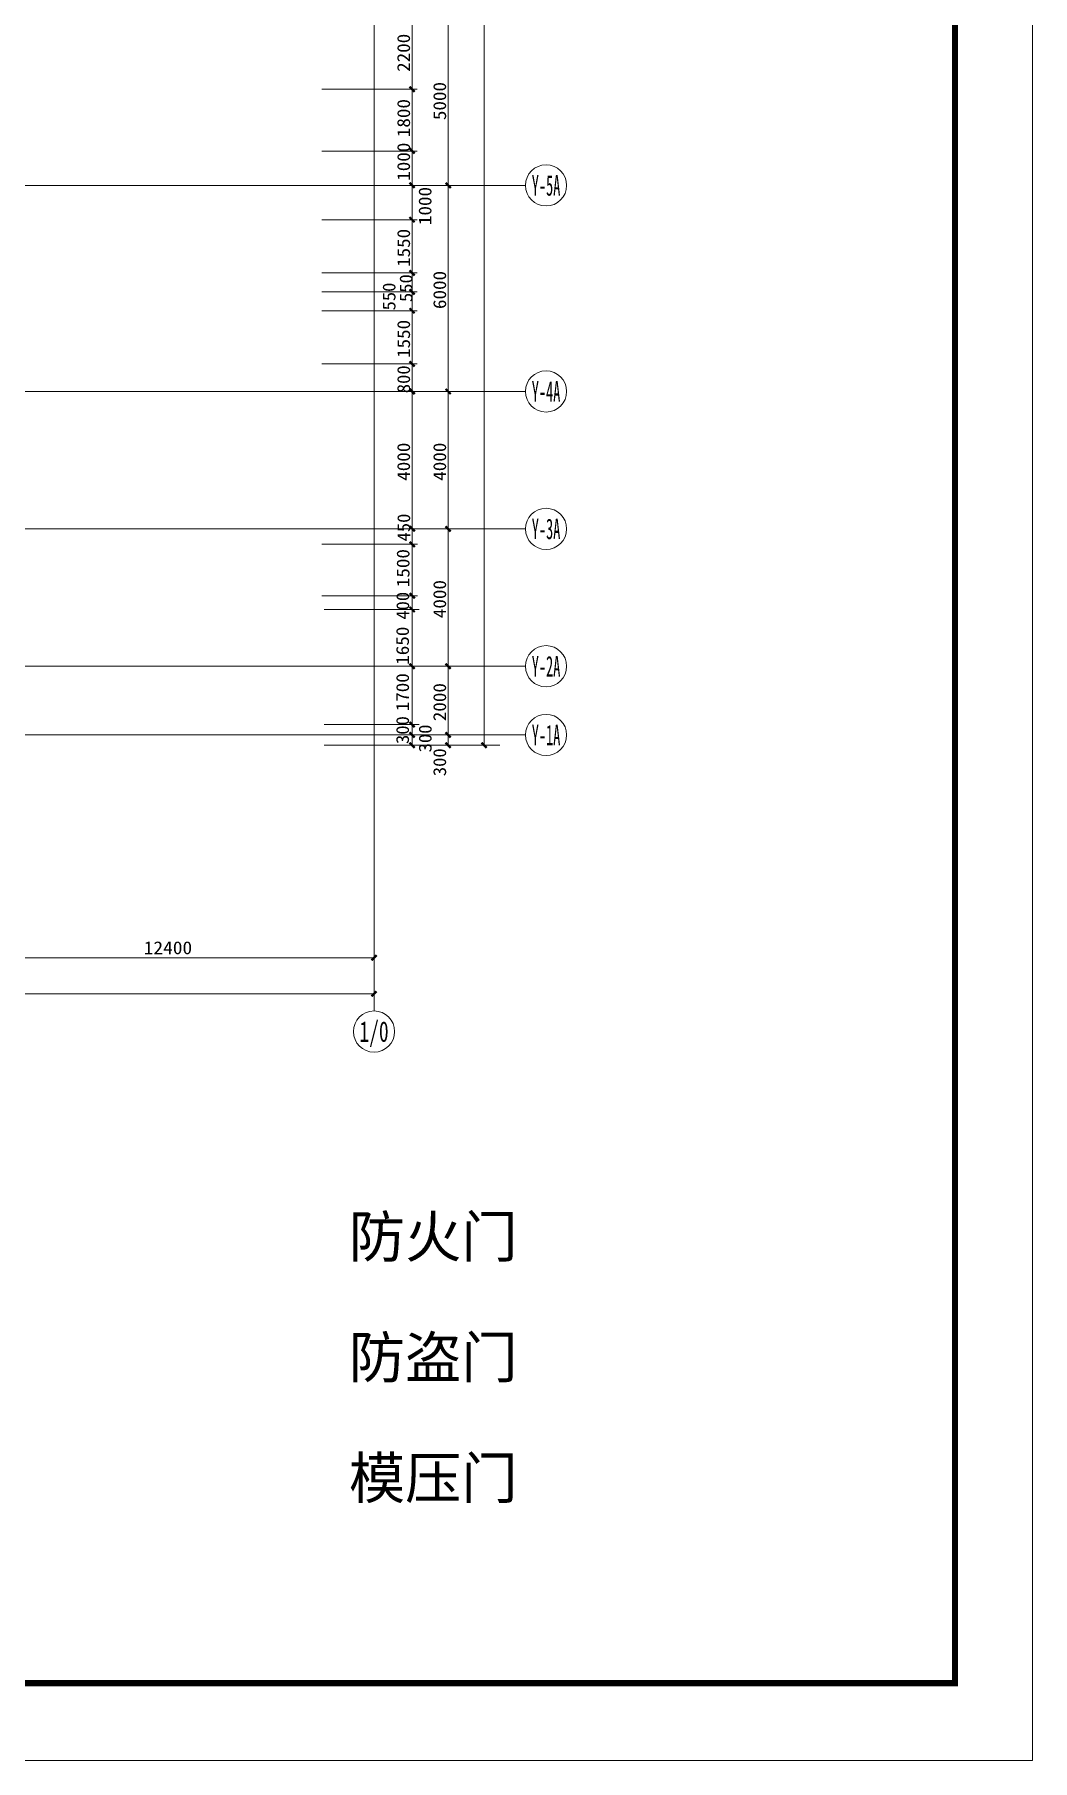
# Model space of a CAD drawing. Extents: x -307567 to 704339, y -10277 to 165507.
# Drawn here: x -16913 to 12141, y -10277 to 39973 of the extents above; entities that cross this region are included whole.
import ezdxf
from ezdxf.enums import TextEntityAlignment as Align

# ---------------------------------------------------------------- set-up
doc = ezdxf.new("R2010")
doc.units = 0
doc.header["$MEASUREMENT"] = 0
doc.layers.add('AXIS', color=7, linetype='CONTINUOUS', lineweight=5)
doc.layers.add('我的', color=255, linetype='CONTINUOUS', lineweight=0)
doc.styles.get("Standard").update_dxf_attribs({"font": 'txt', "height": 3})

msp = doc.modelspace()

# ---------------------------------------------------------------- linework, layer by layer
at = {"layer": 'AXIS', "color": 0}
msp.add_lwpolyline([(12140.50649, 165506.4863), (-118119.60116, 165506.4863), (-118119.60116, -10277.04998), (12140.50649, -10277.04998)], close=True, dxfattribs=at)
at = {"layer": 'AXIS', "color": 0, "const_width": 180.29081}
msp.add_lwpolyline([(9886.87141, 163252.85122), (-115865.96608, 163252.85122), (-115865.96608, -8023.4149), (9886.87141, -8023.4149)], close=True, dxfattribs=at)
at = {"layer": '我的', "color": 0}
for p, q in [((-3820.97666, 19280.56836), (-3820.97666, 142429.96177)), ((-7028.41912, 14141.83177), (-7028.41912, 99323.43291)), ((-5920.96616, 29580.51648), (-5920.96616, 45580.43838)), ((-5920.96616, 34580.49186), (-5920.96616, 45580.43838)), ((-4870.97141, 35580.48533), (-4870.97141, 40580.46186)), ((-8544.78117, 38380.47438), (-5770.96691, 38380.47438)), ((-6183.79444, 38380.47438), (-5770.96691, 38380.47438)), ((-6183.79444, 38380.47438), (-5770.96691, 38380.47438)), ((-8544.78117, 36580.48338), (-5770.96691, 36580.48338)), ((-6183.79444, 36580.48338), (-5770.96691, 36580.48338)), ((-6183.79444, 36580.48338), (-5770.96691, 36580.48338)), ((-5920.96616, 35580.48533), (-79811.30716, 35580.48533)), ((-6183.79444, 35580.48533), (-5770.96691, 35580.48533)), ((-6183.79444, 35580.48533), (-5770.96691, 35580.48533)), ((-2620.98266, 35580.48533), (-5920.96616, 35580.48533)), ((-4870.97141, 29580.51648), (-4870.97141, 35580.48533)), ((-8544.78117, 34580.49186), (-5770.96691, 34580.49186)), ((-6183.79444, 34580.49186), (-5770.96691, 34580.49186)), ((-5920.96616, 33030.49808), (-5920.96616, 34580.49186)), ((-8544.78117, 33030.49808), (-5770.96691, 33030.49808)), ((-6183.79444, 33030.49808), (-5770.96691, 33030.49808)), ((-5920.96616, 32480.50236), (-5920.96616, 33030.49808)), ((-8544.78117, 32480.50236), (-5770.96691, 32480.50236)), ((-6183.79444, 32480.50236), (-5770.96691, 32480.50236)), ((-5920.96616, 31930.50549), (-5920.96616, 32480.50236)), ((-8544.78117, 31930.50549), (-5770.96691, 31930.50549)), ((-6183.79444, 31930.50549), (-5770.96691, 31930.50549)), ((-5920.96616, 30380.51286), (-5920.96616, 31930.50549)), ((-8544.78117, 30380.51286), (-5770.96691, 30380.51286)), ((-6183.79444, 30380.51286), (-5770.96691, 30380.51286)), ((-5920.96616, 29580.51648), (-5920.96616, 30380.51286)), ((-5920.96616, 29580.51648), (-79811.30716, 29580.51648)), ((-6183.79444, 29580.51648), (-5770.96691, 29580.51648)), ((-2620.98266, 29580.51648), (-5920.96616, 29580.51648)), ((-5920.96616, 25580.53686), (-5920.96616, 29580.51648)), ((-4870.97141, 25580.53686), (-4870.97141, 29580.51648)), ((-5920.96616, 25580.53686), (-79811.30716, 25580.53686)), ((-5920.96616, 25580.53686), (-79811.30716, 25580.53686)), ((-5920.96616, 25580.53686), (-79811.30716, 25580.53686)), ((-5920.96616, 25580.53686), (-79811.30716, 25580.53686)), ((-8544.78117, 25130.53911), (-5770.96691, 25130.53911)), ((-5766.60902, 25580.53686), (-6183.79444, 25580.53686)), ((-5766.60902, 25130.53911), (-6183.79444, 25130.53911)), ((-2620.98266, 25580.53686), (-5920.96616, 25580.53686)), ((-2620.98266, 25580.53686), (-5920.96616, 25580.53686)), ((-5920.96616, 21580.55667), (-5920.96616, 25580.53686)), ((-5916.60827, 25130.53911), (-5916.60827, 25580.53686)), ((-5916.60827, 23430.54723), (-5916.60827, 25130.53911)), ((-4870.97141, 21580.55667), (-4870.97141, 25580.53686)), ((-8544.78117, 23630.54661), (-5770.96691, 23630.54661)), ((-5766.60902, 23630.54661), (-6183.79444, 23630.54661)), ((-5916.60827, 23230.54785), (-5916.60827, 23630.54661)), ((-8484.50315, 23235.11402), (-5710.68889, 23235.11402)), ((-5766.60902, 23230.54785), (-6183.79444, 23230.54785)), ((-5920.96616, 21580.55667), (-79811.30716, 21580.55667)), ((-5920.96616, 21580.55667), (-79811.30716, 21580.55667)), ((-2620.98266, 21580.55667), (-5920.96616, 21580.55667)), ((-5920.96616, 19580.56686), (-5920.96616, 21580.55667)), ((-4870.97141, 19580.56686), (-4870.97141, 21580.55667)), ((-8484.50315, 19880.13163), (-5710.68889, 19880.13163)), ((-5766.60902, 19880.56536), (-6183.79444, 19880.56536)), ((-5920.96616, 19580.56686), (-44129.21018, 19580.56686)), ((-8484.50315, 19280.13463), (-5710.68889, 19280.13463)), ((-6370.89067, 19280.56836), (-3370.90567, 19280.56836)), ((-5766.60902, 19580.56686), (-6183.79444, 19580.56686)), ((-5766.60902, 19280.56836), (-6183.79444, 19280.56836)), ((-2620.98266, 19580.56686), (-5920.96616, 19580.56686)), ((-5920.89292, 19580.56686), (-5920.89292, 19280.56836)), ((-5920.89292, 19580.56686), (-5920.89292, 19280.56836)), ((-4870.89817, 19580.56686), (-4870.89817, 19280.56836)), ((-7028.41912, 11545.59803), (-7028.41912, 14141.83177)), ((-7028.3825, 13110.83755), (-7028.3825, 14346.18789)), ((-19028.35912, 13091.83702), (-7028.41912, 13091.83702)), ((-68777.57327, 12041.84227), (-7028.41912, 12041.84227))]:
    msp.add_line(p, q, dxfattribs=at)
at = {"layer": '我的', "color": 0, "const_width": 67.49966}
for points in [[(-5995.96579, 38455.47401), (-5845.96654, 38305.47476)], [(-5995.96579, 38455.47401), (-5845.96654, 38305.47476)], [(-5995.96579, 36655.48301), (-5845.96654, 36505.48376)], [(-5995.96579, 36655.48301), (-5845.96654, 36505.48376)], [(-5995.96579, 35655.48496), (-5845.96654, 35505.48571)], [(-5995.96579, 35655.48496), (-5845.96654, 35505.48571)], [(-4945.97104, 35655.48496), (-4795.97179, 35505.48571)], [(-5995.96579, 34655.49148), (-5845.96654, 34505.49223)], [(-5995.96579, 33105.49771), (-5845.96654, 32955.49846)], [(-5995.96579, 32555.50198), (-5845.96654, 32405.50273)], [(-5995.96579, 32005.50512), (-5845.96654, 31855.50587)], [(-5995.96579, 30455.51248), (-5845.96654, 30305.51323)], [(-5995.96579, 29655.5161), (-5845.96654, 29505.51685)], [(-5991.6079, 29655.5161), (-5841.60865, 29505.51685)], [(-4945.97104, 29655.5161), (-4795.97179, 29505.51685)], [(-5991.6079, 25655.53648), (-5841.60865, 25505.53723)], [(-4945.97104, 25655.53648), (-4795.97179, 25505.53723)], [(-5991.6079, 25205.53873), (-5841.60865, 25055.53948)], [(-5991.6079, 23705.54623), (-5841.60865, 23555.54698)], [(-5991.6079, 23305.54747), (-5841.60865, 23155.54822)], [(-5995.96579, 21655.55629), (-5845.96654, 21505.55704)], [(-5995.96579, 21655.55629), (-5845.96654, 21505.55704)], [(-4945.97104, 21655.55629), (-4795.97179, 21505.55704)], [(-5995.96579, 19655.56648), (-5845.96654, 19505.56723)], [(-5995.96579, 19655.56648), (-5845.96654, 19505.56723)], [(-5994.31785, 19956.24075), (-5844.3186, 19806.2415)], [(-4945.97104, 19655.56648), (-4795.97179, 19505.56723)], [(-5995.89254, 19355.56798), (-5845.89329, 19205.56873)], [(-5995.89254, 19355.56798), (-5845.89329, 19205.56873)], [(-4945.89779, 19355.56798), (-4795.89854, 19205.56873)], [(-3895.97629, 19355.56798), (-3745.97704, 19205.56873)], [(-7103.41875, 13016.83739), (-6953.4195, 13166.83664)], [(-7103.41875, 11966.84264), (-6953.4195, 12116.84189)]]:
    msp.add_lwpolyline(points, dxfattribs=at)
at = {"layer": '我的', "color": 0}
for centre in [(-2020.98566, 35580.48533), (-2020.98566, 29580.51648), (-2020.98566, 25580.53686), (-2020.98566, 25580.53686), (-2020.98566, 21580.55667), (-2020.98566, 19580.56686), (-7028.41912, 10945.60103)]:
    msp.add_circle(centre, 599.997, dxfattribs=at)

# ---------------------------------------------------------------- texts
at = {"layer": 'AXIS', "color": 0, "char_height": 1200, "width": 8327.3438066, "attachment_point": 1}
for s, insert in [('{\\fSimHei|b0|i0|c134|p2;\\C5;防火门}', (-7761.70497, 5574.96107)), ('{\\fSimHei|b0|i0|c134|p2;\\C5;防盗门}', (-7761.70497, 2060.85944)), ('{\\fSimHei|b0|i0|c134|p2;\\C5;模压门}', (-7761.70497, -1453.24219))]:
    msp.add_mtext(s, dxfattribs=dict(at, insert=insert))
at = {"layer": '我的', "color": 0}
for s, width, p, p2 in [('2200', 0.887999, (-5980.98783, 38884.47196), (-5980.98783, 39994.46549)), ('5000', 0.934736, (-4930.99308, 37480.47888), (-4930.99308, 38590.47242)), ('1800', 0.986666, (-5980.98783, 36984.48069), (-5980.98783, 38094.47423)), ('1000', 1.044705, (-5980.98783, 35714.48582), (-5980.98783, 36824.47936)), ('1000', 1.044707, (-5357.44359, 34424.49136), (-5357.44359, 35534.48718)), ('1550', 0.934736, (-5980.98783, 33205.50026), (-5980.98783, 34315.49379)), ('550', 0.864, (-6405.31433, 31939.50508), (-6405.31433, 32749.50126)), ('550', 0.863999, (-5910.96865, 32184.26208), (-5910.96865, 32994.25711)), ('6000', 0.934737, (-4930.99308, 31980.50448), (-4930.99308, 33090.49916)), ('1550', 0.934737, (-5980.98783, 30555.5116), (-5980.98783, 31665.50628)), ('800', 0.925715, (-5980.98783, 29530.51749), (-5980.98783, 30340.51367)), ('4000', 0.934737, (-5980.98783, 26980.53024), (-5980.98783, 28090.52492)), ('4000', 0.934737, (-4930.99308, 26980.53024), (-4930.99308, 28090.52492)), ('450', 0.864, (-5976.59332, 25214.53832), (-5976.59332, 26024.5345)), ('1500', 0.986667, (-5997.10103, 23882.34055), (-5997.10103, 24992.33522)), ('400', 0.925715, (-6004.90129, 22936.26564), (-6004.90129, 23746.26182)), ('4000', 0.934737, (-4930.99308, 22980.54948), (-4930.99308, 24090.54416)), ('1650', 0.934737, (-6012.40858, 21623.68351), (-6012.40858, 22733.67762)), ('1700', 0.986667, (-6011.23671, 20268.10157), (-6011.23671, 21378.09625)), ('2000', 0.934737, (-4930.99308, 19980.56448), (-4930.99308, 21090.55916)), ('300', 0.925714, (-6011.23671, 19318.10422), (-6011.23671, 20128.09983)), ('300', 0.925715, (-5352.97584, 19073.49542), (-5352.97584, 19883.4916)), ('300', 0.925715, (-4930.88322, 18380.57286), (-4930.88322, 19190.56904))]:
    msp.add_text(s, height=374.998125, rotation=90, dxfattribs=dict(at, width=width)).set_placement(p, p2, align=Align.FIT)
for s, height, width, p, p2 in [('Y-5A', 599.997, 0.378412, (-2437.25555, 35280.48683), (-1604.75239, 35280.48683)), ('Y-4A', 599.997, 0.378412, (-2437.25555, 29280.51798), (-1604.75239, 29280.51798)), ('Y-3A', 599.997, 0.378412, (-2437.25555, 25280.53836), (-1604.75239, 25280.53836)), ('Y-3A', 599.997, 0.378412, (-2437.25555, 25280.53836), (-1604.75239, 25280.53836)), ('Y-2A', 599.997, 0.378412, (-2437.25555, 21280.55817), (-1604.75239, 21280.55817)), ('Y-1A', 599.997, 0.416254, (-2437.25555, 19280.56836), (-1604.75239, 19280.56836)), ('12400', 374.998125, 0.940015, (-13733.37827, 13196.83718), (-12323.36335, 13196.83718)), ('1/0', 599.997, 0.65425, (-7453.66113, 10645.60253), (-6603.14049, 10645.60253))]:
    msp.add_text(s, height=height, dxfattribs=dict(at, width=width)).set_placement(p, p2, align=Align.FIT)

doc.saveas('drawing.dxf')
